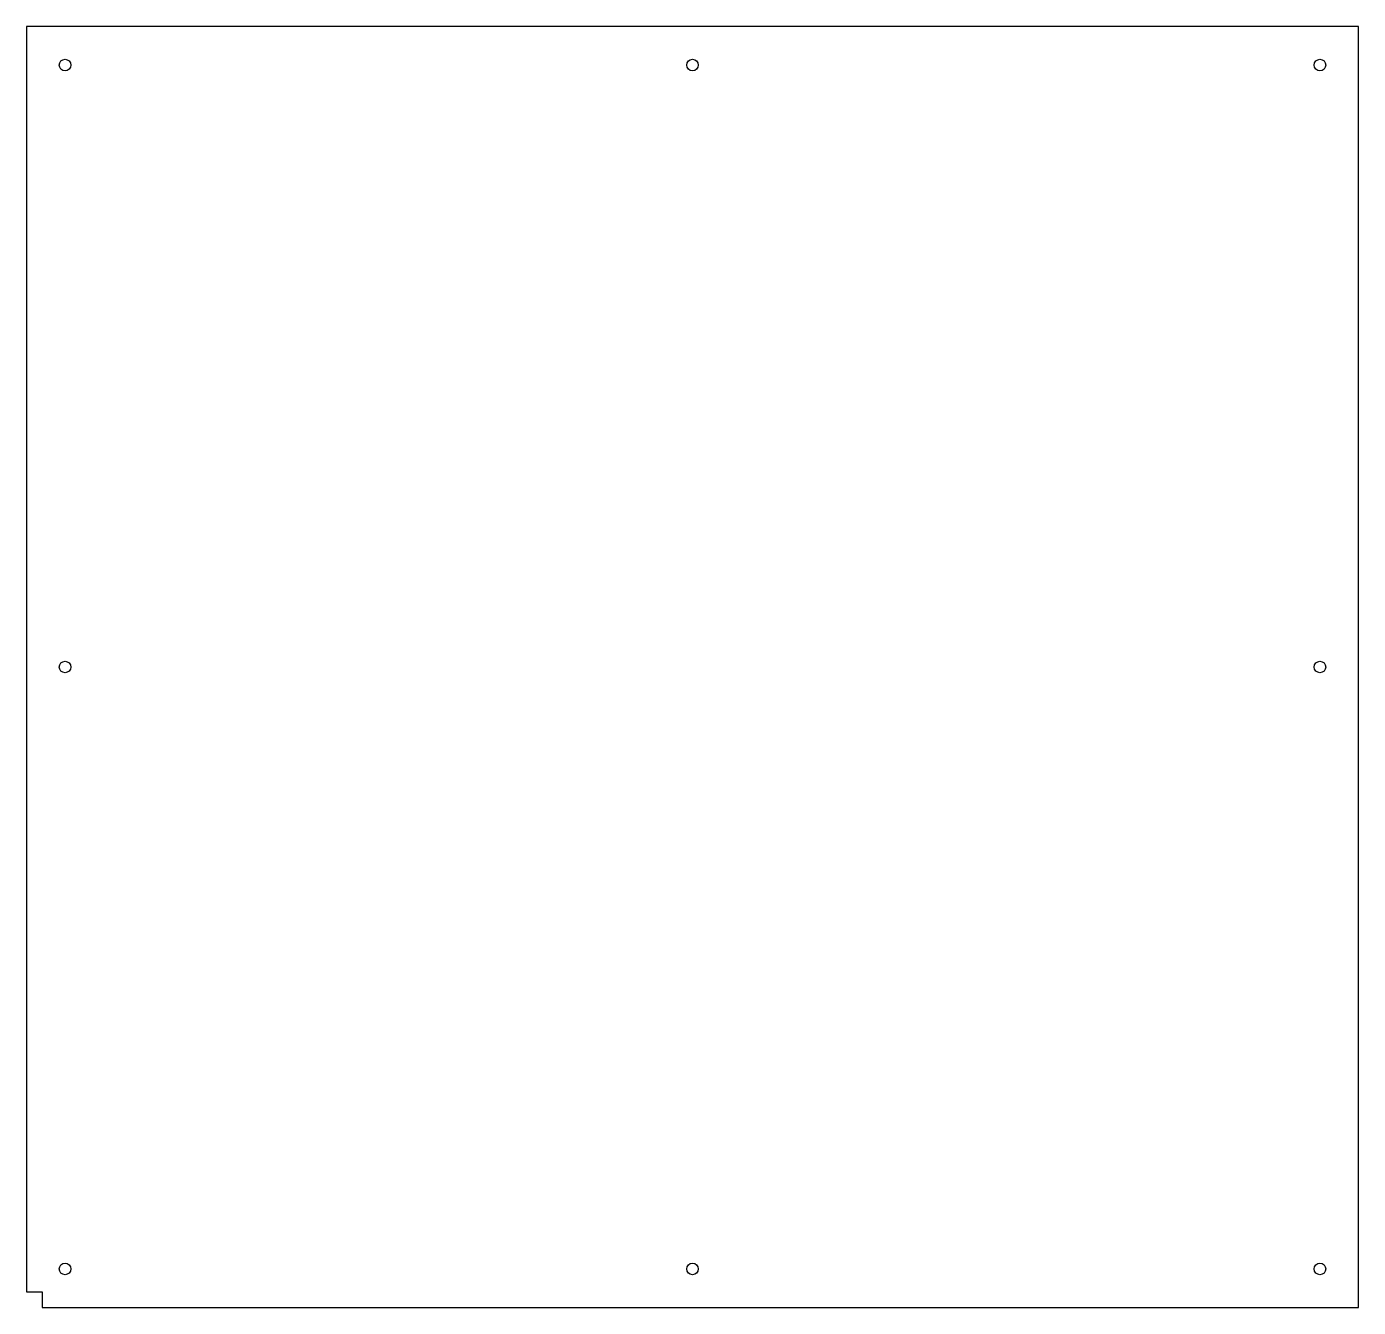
# Model space of a CAD drawing. Header units: millimetres. Extents: x 0 to 520, y 0 to 500.
import ezdxf

# ---------------------------------------------------------------- set-up
doc = ezdxf.new("R2010")
doc.units = ezdxf.units.MM
doc.layers.get('0').update_dxf_attribs({"linetype": 'CONTINUOUS'})

msp = doc.modelspace()

# ---------------------------------------------------------------- linework, layer by layer
msp.add_lwpolyline([(6, 0), (520, 0), (520, 500), (0, 500), (0, 6), (6, 6)], close=True)
for centre in [(15, 485), (260, 485), (505, 485), (15, 250), (505, 250), (15, 15), (260, 15), (505, 15)]:
    msp.add_circle(centre, 2.25)

doc.saveas('drawing.dxf')
